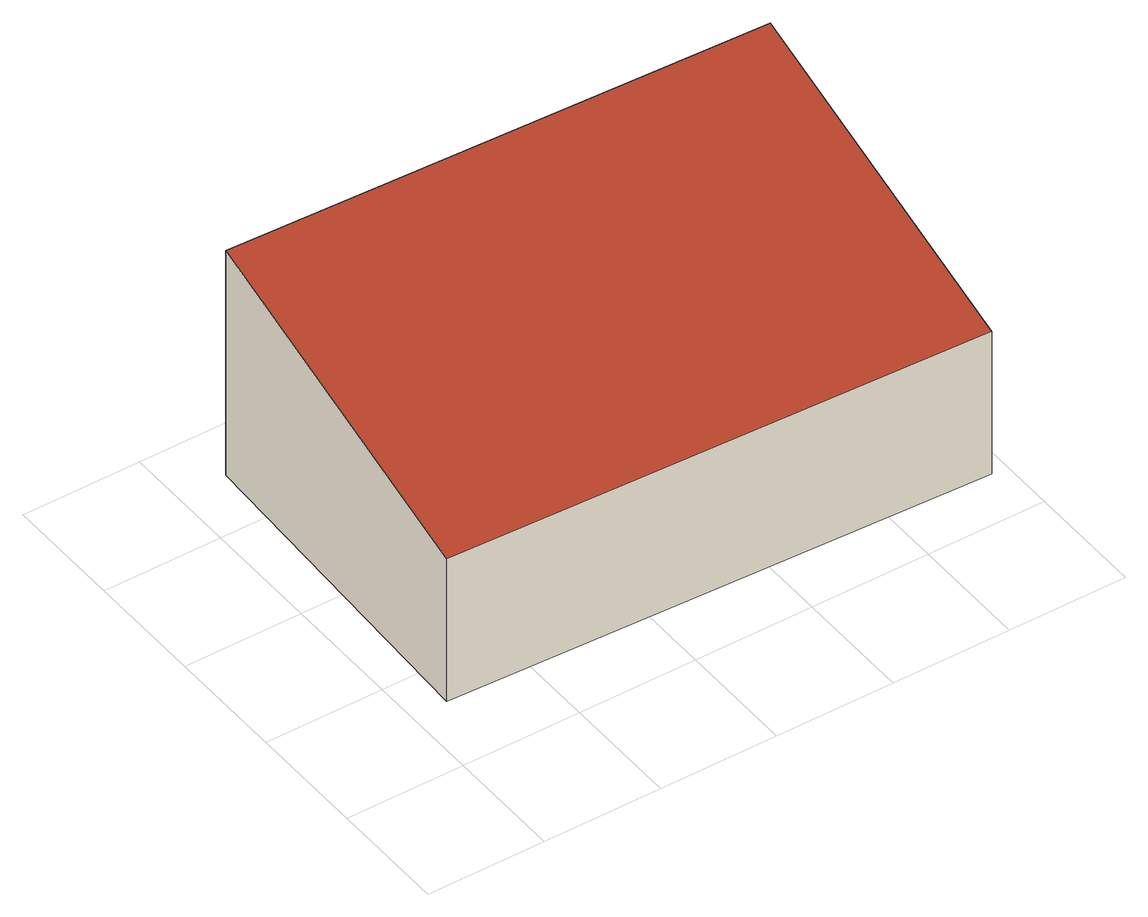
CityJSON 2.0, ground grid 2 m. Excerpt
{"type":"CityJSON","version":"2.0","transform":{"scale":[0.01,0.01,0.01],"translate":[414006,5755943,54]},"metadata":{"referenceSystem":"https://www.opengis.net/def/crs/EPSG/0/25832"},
"CityObjects":{
"building1":{"type":"Building","attributes":{"Gemeindeschluessel":"05570044","Geometrietyp2DReferenz":"3000","function":"31001_2700","roofType":"2100","measuredHeight":4.2},"geometry":[{"type":"Solid","lod":"2","boundaries":[[[[0,1,2,3]],[[4,5,1,0]],[[6,7,5,4]],[[3,2,7,6]],[[4,0,3,6]],[[1,5,7,2]]]],"semantics":{"surfaces":[{"type":"WallSurface"},{"type":"RoofSurface"},{"type":"GroundSurface"}],"values":[[0,0,0,0,1,2]]}}]}
},
"vertices":[
[973,91,312],[973,91,46],[996,671,46],[996,671,465],[61,127,311],[61,127,46],[84,707,465],[84,707,46]
]}
